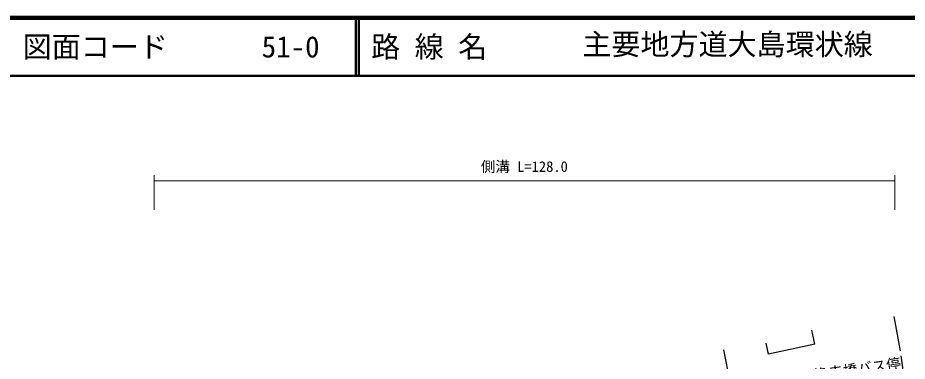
# Model space of a CAD drawing. Units: millimetres, scale not verified. Extents: x 40000 to 680000, y 20000 to 380000.
# Drawn here: x 119535 to 272662, y 320853 to 380000 of the extents above; entities that cross this region are included whole.
import ezdxf
from ezdxf.enums import TextEntityAlignment as Align

# ---------------------------------------------------------------- set-up
doc = ezdxf.new("R2010")
doc.units = ezdxf.units.MM
doc.header["$LTSCALE"] = 1000
doc.linetypes.add('DASHED', pattern=[7.5, 6, -1.5])
for name, color, linetype, lineweight in [('M-BGD', 7, 'Continuous', 25), ('M-BMK-HTXT', 7, 'Continuous', 13), ('M-STR-HTXT', 7, 'Continuous', 13), ('M-TTL', 2, 'Continuous', 140), ('M-TTL-LINE', 7, 'Continuous', 50)]:
    doc.layers.add(name, color=color, linetype=linetype, lineweight=lineweight)
doc.layers.add('M-TTL-TXT', color=7, linetype='Continuous')
doc.styles.add('ＭＳ ゴシック', font='')
doc.styles.get('ＭＳ ゴシック').set_extended_font_data('MS Gothic')

msp = doc.modelspace()

# ---------------------------------------------------------------- linework, layer by layer
at = {"layer": 'M-BGD'}
for p, q in [((256743, 323799), (256227, 326211)), ((248782, 322096), (248383, 323963)), ((256743, 323799), (248782, 322096)), ((242651, 315094), (241081, 322801))]:
    msp.add_line(p, q, dxfattribs=at)
at = {"layer": 'M-BGD', "linetype": 'DASHED'}
msp.add_lwpolyline([(270373, 328560), (271591, 321799), (272312, 316538)], dxfattribs=at)
at = {"layer": 'M-STR-HTXT'}
for p, q in [((142993, 346910), (142993, 352910)), ((270503, 346910), (270503, 352910)), ((142993, 351910), (270503, 351910))]:
    msp.add_line(p, q, dxfattribs=at)
at = {"layer": 'M-TTL'}
msp.add_line((680000, 380000), (40000, 380000), dxfattribs=at)
at = {"layer": 'M-TTL-LINE'}
for p, q in [((177750, 380000), (177750, 370000)), ((178250, 380000), (178250, 370000)), ((40000, 370000), (680000, 370000))]:
    msp.add_line(p, q, dxfattribs=at)

# ---------------------------------------------------------------- texts
at = {"layer": 'M-BMK-HTXT', "style": 'ＭＳ ゴシック'}
msp.add_text('法浄寺橋バス停', height=1833, rotation=8, dxfattribs=at).set_placement((254399, 316659), align=Align.BOTTOM_LEFT)
at = {"layer": 'M-STR-HTXT', "style": 'ＭＳ ゴシック'}
msp.add_text('側溝 L=128.0', height=1833, dxfattribs=at).set_placement((206748, 352910), align=Align.BOTTOM_CENTER)
at = {"layer": 'M-TTL-TXT', "style": 'ＭＳ ゴシック'}
for s, p in [('図面コード', (120380, 375000)), ('51-0', (161521, 375000)), ('路 線 名', (180380, 375000))]:
    msp.add_text(s, height=3666, dxfattribs=at).set_placement(p, align=Align.MIDDLE_LEFT)
msp.add_text('主要地方道大島環状線', height=3666, dxfattribs=at).set_placement((216734, 372500), align=Align.BOTTOM_LEFT)

doc.saveas('drawing.dxf')
